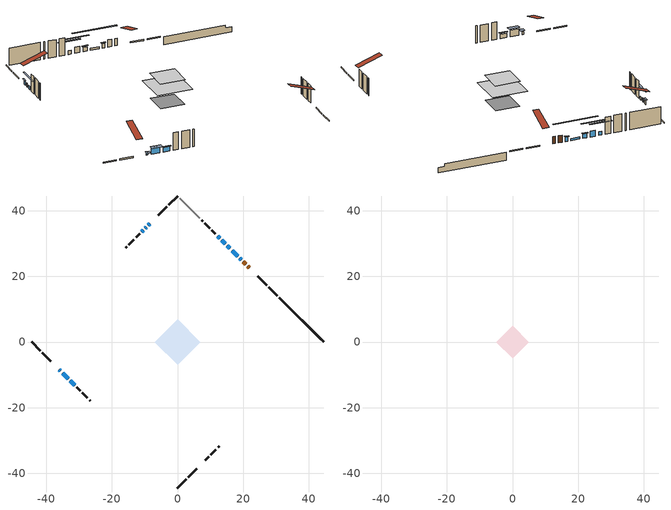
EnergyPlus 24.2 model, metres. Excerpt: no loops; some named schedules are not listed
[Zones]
conditioned space
 floor adiabatic (AdiabaticFloorConstruction): -6.9,0 0,6.9 6.9,0 0,-6.9 z3.05
 floor foundation (Slab1 construction): -4.74,0 0,4.74 4.74,0 0,-4.74 z-1.58
 wall outside (RimJoist1 construction): 0,-44.51 2.63,-41.88 / -44.51,0 -41.88,-2.63 / 0,44.51 -2.63,41.88 / 30.42,14.09 27.79,16.72 z0.61:0.91
 wall outside (RimJoist2 construction): 3.28,-41.23 5.91,-38.6 / -41.23,-3.28 -38.6,-5.91 / -3.28,41.23 -5.91,38.6 / 27.14,17.37 24.51,20 z0.61:0.91
 wall outside (AdiabaticWallConstruction 1): 21.94,22.57 21.45,23.06 / 20.79,23.72 20.07,24.44 z0.61:2.64
 wall outside (AdiabaticWallConstruction): 19.42,25.09 18.98,25.53 / 15.98,28.53 15.23,29.28 / -8.48,36.03 -8.91,35.6 / -32.67,-11.84 -31.38,-13.13 / -9.56,34.95 -9.84,34.67 z0.61:1.83; -36.04,-8.47 -35.67,-8.84 z0.61:1.32; -35.02,-9.49 -33.33,-11.18 z0.61:2.44; 18.33,26.18 16.64,27.87 z0.61:1.17; 14.57,29.94 13.53,30.98 z0.61:2.29; 12.87,31.64 12.22,32.29 z0.61:1.68; -10.5,34.01 -10.93,33.58 z0.61:1.58
 wall outside (Wall1 construction): 8.48,-36.03 9.54,-34.97 / -30.72,-13.79 -29.66,-14.85 / -11.58,32.93 -12.64,31.87 / 11.57,32.94 10.51,34 z0.61:5.49
 wall outside (Wall2 construction): 10.19,-34.32 11.73,-32.78 / -29.01,-15.5 -27.47,-17.04 / -13.3,31.21 -14.84,29.67 / 9.85,34.66 8.31,36.2 z0.61:5.49
 wall outside (Wall3 construction): 12.39,-32.12 12.65,-31.86 / -26.81,-17.7 -26.55,-17.96 / -15.5,29.01 -15.76,28.75 / 7.66,36.85 7.39,37.12 z0.61:5.49
 wall foundation (FoundationWall1 construction): 31.08,13.43,-1.58 31.08,13.43,0.61 43.17,1.34,0.61 43.17,1.34,-0.09 44.51,0,-0.09 44.51,0,-1.58
 wall adiabatic (Wall4 construction): 6.73,37.78 0.66,43.85 z0.61:5.49
 window (WindowConstruction): 19.42,25.09 18.98,25.53 z0.61:1.83
 window (WindowConstruction 9): -36.03,-8.48 -35.67,-8.84 z0.61:1.32
 window (WindowConstruction 7): -35.02,-9.49 -33.33,-11.18 z0.61:2.44
 window (WindowConstruction 10): 18.33,26.18 16.64,27.87 z0.61:1.17
 window (WindowConstruction 1): 15.98,28.53 15.23,29.28 z0.61:1.83
 window (WindowConstruction 2): -8.48,36.03 -8.91,35.6 z0.61:1.83
 window (WindowConstruction 3): -32.67,-11.84 -31.38,-13.13 z0.61:1.83
 window (WindowConstruction 8): -9.56,34.95 -9.84,34.67 z0.61:1.83
 window (WindowConstruction 4): 14.57,29.94 13.53,30.98 z0.61:2.29
 window (WindowConstruction 5): 12.87,31.64 12.23,32.28 z0.61:1.68
 window (WindowConstruction 6): -10.5,34.01 -10.93,33.58 z0.61:1.58
 door (Door): 21.94,22.57 21.45,23.06 z0.61:2.64
 door (Door 1): 20.79,23.72 20.07,24.44 z0.61:2.64
 ceiling adiabatic (AdiabaticFloorConstruction): 0,-6.9 6.9,0 0,6.9 -6.9,0 z3.05
attic - vented
 floor to conditioned space (Floor1 construction Reversed): -4.88,0 0,4.88 4.88,0 0,-4.88 z5.49
 roof outside (Roof1 construction): 7.82,-36.69,5.49 3.06,-31.94,7.73 1.81,-33.19,7.73 6.57,-37.94,5.49; -36.69,-7.82,5.49 -31.94,-3.06,7.73 -33.19,-1.81,7.73 -37.94,-6.57,5.49; -7.82,36.69,5.49 -3.06,31.94,7.73 -1.81,33.19,7.73 -6.57,37.94,5.49; 22.6,21.91,5.49 17.85,17.16,7.73 19.1,15.9,7.73 23.85,20.66,5.49
shading: 18.77,25.74 19.63,24.88 19.84,25.09 18.98,25.95 z2.13; -35.46,-9.05 -36.24,-8.26 -37.11,-9.13 -36.32,-9.91 z1.62; -33.12,-11.39 -35.23,-9.28 -36.09,-10.14 -33.98,-12.25 z2.74; 13.05,31.46 21.92,22.59 22.21,22.88 13.34,31.76 z6.25; 15.02,29.49 16.19,28.32 16.4,28.53 15.23,29.71 z2.13; -9.12,35.39 -8.26,36.24 -8.48,36.46 -9.33,35.6 z2.13; -31.17,-13.34 -32.88,-11.63 -33.09,-11.84 -31.38,-13.55 z2.13; 11.66,32.85 16.44,28.07 16.73,28.36 11.95,33.14 z4.93; 10.36,34.15 14.74,29.77 15.03,30.06 10.65,34.44 z4.32; -12.79,31.72 -8.63,35.88 -8.92,36.17 -13.08,32.01 z4.22
[Building]
Building 1: Terrain=Suburbs
[Site:Location]
Quebec Intl AP_QC: Latitude {deg}=46.8; Longitude {deg}=-71.38; Time Zone {hr}=-5; Elevation {m}=74; Keep Site Location Information=Yes
[Site:GroundTemperature:Shallow]
0.0108218, -2.24938, -2.43038, -1.3578, 2.94801, 7.23376, 10.9493, 13.303, 13.5029, 11.5886, 7.96783, 3.81355
[Site:WaterMainsTemperature]
Calculation Method=Schedule; Temperature Schedule=mains temperature schedule
[Material] Roughness=Rough; Thermal Absorptance=0.9
Name | Thickness {m} | Conductivity {W/m-K} | Density {kg/m3} | Specific Heat {J/kg-K} | Solar Absorptance | Visible Absorptance
asphalt or fiberglass shingles | 0.00635 | 0.162714 | 1121.4 | 1465.45 | 0.4 | 0.4
ceiling loosefill ins | 0.0846667 | 0.0480833 | 16.02 | 1046.75 | 0.7 | 0.7
ceiling stud and cavity | 0.1397 | 0.096283 | 65.682 | 1177.47 | 0.7 | 0.7
concrete 4.0 in. | 0.1016 | 1.803125 | 2242.8 | 837.4 | 0.7 | 0.7
concrete 8.0 in. | 0.2032 | 1.803125 | 2242.8 | 837.4 | 0.7 | 0.7
door material | 0.04445 | 0.053851 | 512.64 | 1214.23 | 0.7 | 0.7
door material 1 | 0.04445 | 0.188738 | 512.64 | 1214.23 | 0.7 | 0.7
exterior vertical ins | 0.0204263 | 0.029427 | 32.04 | 1214.23 | 0.7 | 0.7
floor covering | 0.0127 | 0.0433444 | 54.468 | 1339.84 | 0.6 | 0.6
floor rigid ins; wall rigid ins | 0.512978 | 0.029427 | 32.04 | 1214.23 | 0.7 | 0.7
floor stud and cavity | 0.1397 | 1.75129 | 37.0049 | 1207.88 | 0.7 | 0.7
furniture material conditioned space 1 | 0.1524 | 0.115458 | 640.8 | 1214.23 | 0.6 | 0.6
gypsum board | 0.0127 | 0.160291 | 801 | 837.4 | 0.6 | 0.6
gypsum board 1 | 0.0127 | 0.160291 | 801 | 837.4 | 0.7 | 0.7
osb sheathing 0.5 in. | 0.0127 | 0.115458 | 512.64 | 1214.23 | 0.7 | 0.7
osb sheathing 0.5 in. 1 | 0.0127 | 0.115458 | 512.64 | 1214.23 | 0.4 | 0.4
osb sheathing 0.75 in. | 0.01905 | 0.115458 | 512.64 | 1214.23 | 0.7 | 0.7
osb sheathing 2.0 in. | 0.0508 | 0.115458 | 512.64 | 1214.23 | 0.7 | 0.7
rim joist rigid ins | 0.051816 | 0.029427 | 32.04 | 1214.23 | 0.7 | 0.7
rim joist stud and cavity | 0.0508 | 0.176366 | 125.044 | 1163.47 | 0.6 | 0.6
rim joist stud and cavity 1 | 0.0508 | 0.386834 | 125.044 | 1163.47 | 0.6 | 0.6
wall stud and cavity | 0.1397 | 0.0824723 | 139.0536 | 1170.24 | 0.7 | 0.7
wall stud and cavity 1 | 0.1397 | 0.0814562 | 139.0536 | 1170.24 | 0.7 | 0.7
wall stud and cavity 2 | 0.1397 | 0.0773278 | 139.0536 | 1170.24 | 0.7 | 0.7
wall stud and cavity 3 | 0.1397 | 0.0743881 | 139.0536 | 1170.24 | 0.7 | 0.7
wall stud and cavity 4 | 0.0889 | 0.380278 | 52.3479 | 1209.89 | 0.7 | 0.7
wall stud and cavity 5 | 0.0889 | 0.391764 | 83.0341 | 1211.67 | 0.7 | 0.7
wood siding | 0.0254 | 0.102417 | 544.68 | 1172.36 | 0.4 | 0.4
wood siding 1; wood siding 2; wood siding 3 | 0.0254 | 0.102417 | 544.68 | 1172.36 | 0.7 | 0.7
[WindowMaterial:SimpleGlazingSystem]
Name | U-Factor {W/m2-K} | Solar Heat Gain Coefficient
WindowMaterial | 2.77314 | 0.53
WindowMaterial 1 | 2.78392 | 0.59
WindowMaterial 10 | 2.76632 | 0.48
WindowMaterial 2 | 2.986628 | 0.53
WindowMaterial 3 | 2.78165 | 0.58
WindowMaterial 4 | 2.7913 | 0.63
WindowMaterial 5 | 2.77995 | 0.57
WindowMaterial 6 | 2.99401 | 0.51
WindowMaterial 7 | 2.796415 | 0.66
WindowMaterial 8 | 3.04568 | 0.44
WindowMaterial 9 | 5.17039 | 0.65
[Construction]
AdiabaticFloorConstruction: floor stud and cavity, floor rigid ins, osb sheathing 0.75 in., floor covering
AdiabaticWallConstruction: wood siding 2, wall rigid ins, wall stud and cavity 4, gypsum board
AdiabaticWallConstruction 1: wood siding 3, wall rigid ins, wall stud and cavity 4, gypsum board
Door: door material
Door 1: door material 1
Floor1 construction Reversed: gypsum board, ceiling stud and cavity, ceiling loosefill ins
FoundationWall1 construction: concrete 8.0 in., gypsum board 1
furniture construction conditioned space 1: furniture material conditioned space 1
PartitionWallConstruction: gypsum board, wall stud and cavity 5, gypsum board
RimJoist1 construction: wood siding 1, rim joist rigid ins, osb sheathing 2.0 in., rim joist stud and cavity
RimJoist2 construction: wood siding 1, rim joist rigid ins, osb sheathing 2.0 in., rim joist stud and cavity 1
Roof1 construction: asphalt or fiberglass shingles
Slab1 construction: concrete 4.0 in.
Wall1 construction: wood siding, osb sheathing 0.5 in., wall stud and cavity, gypsum board
Wall2 construction: wood siding, osb sheathing 0.5 in., wall stud and cavity 1, gypsum board
Wall3 construction: wood siding, osb sheathing 0.5 in., wall stud and cavity 2, gypsum board
Wall4 construction: osb sheathing 0.5 in. 1, wall stud and cavity 3, gypsum board
WindowConstruction: WindowMaterial
WindowConstruction 1: WindowMaterial 1
WindowConstruction 10: WindowMaterial 10
WindowConstruction 2: WindowMaterial 2
WindowConstruction 3: WindowMaterial 3
WindowConstruction 4: WindowMaterial 4
WindowConstruction 5: WindowMaterial 5
WindowConstruction 6: WindowMaterial 6
WindowConstruction 7: WindowMaterial 7
WindowConstruction 8: WindowMaterial 8
WindowConstruction 9: WindowMaterial 9
[Zone] Multiplier=1; Part of Total Floor Area=Yes
Name | Volume {m3}
attic - vented | 17.3412
conditioned space | 404.9
[Space]
Name | Zone | Volume {m3}
attic - vented 1 | attic - vented | 17.3412
conditioned space 1 | conditioned space | 404.9
[ZoneInfiltration:EffectiveLeakageArea]
infil attic - vented 1: Zone or Space=attic - vented 1; Schedule=Always On Discrete; Effective Air Leakage Area {cm2}=1759.75; Stack Coefficient=0.000155862; Wind Coefficient=8.43509e-06
[ZoneMixing]
whole house fan mix: Zone or Space=attic - vented; Schedule=Always On Continuous; Design Flow Rate Calculation Method=Flow/Zone; Design Flow Rate {m3/s}=0; Source Zone or Space=conditioned space
[SurfaceProperty:ExposedFoundationPerimeter]
Slab1: Exposed Perimeter Calculation Method=TotalExposedPerimeter; Total Exposed Perimeter {m}=18.998
[InternalMass] Zone or ZoneList=conditioned space; Space or SpaceList=conditioned space 1
Name | Construction | Surface Area {m2}
furniture mass conditioned space 1 | furniture construction conditioned space 1 | 56.06
partition wall mass | PartitionWallConstruction | 140.15
[Lights]
interior lighting: Zone or ZoneList or Space or SpaceList=conditioned space 1; Schedule=interior lighting schedule; Design Level Calculation Method=LightingLevel; Lighting Level {W}=343.2; Return Air Fraction=0; Fraction Radiant=0.6; Fraction Visible=0.2; Fraction Replaceable=1
[People]
occupants: Zone or ZoneList or Space or SpaceList=conditioned space 1; Number of People Schedule=occupants schedule; Number of People Calculation Method=People; Number of People=3; Fraction Radiant=0.314171; Sensible Heat Fraction=0.56303; Activity Level Schedule=occupants activity schedule; Carbon Dioxide Generation Rate {m3/s-W}=0; Enable ASHRAE 55 Comfort Warnings=No; Mean Radiant Temperature Calculation Type=EnclosureAveraged
[ElectricEquipment] Zone or ZoneList or Space or SpaceList=conditioned space 1; Design Level Calculation Method=EquipmentLevel
Name | Schedule | Design Level {W} | Fraction Latent | Fraction Radiant | Fraction Lost
clothes dryer | clothes dryer schedule | 140.772 | 0.015 | 0.081 | 0.85
clothes washer | clothes washer schedule | 32.1985 | 0.03 | 0.162 | 0.7
cooking range | cooking range schedule | 208.969 | 0.08 | 0.432 | 0.2
dishwasher | dishwasher schedule | 66.8632 | 0.3 | 0.18 | 0.4
fridge | fridge schedule | 72.9452 | 0 | 0.6 | 0
mech vent house fan | mech vent house fan schedule | 0 | 0 | 0 | 1
mech vent house fan cfis | mech vent house fan cfis schedule | 0 | 0 | 0 | 0
mech vent range fan 0 | mech vent range fan 0 schedule | 57 | 0 | 0 | 1
misc plug loads | misc plug loads schedule | 494.7 | 0.045 | 0.513 | 0.1
whole house fan | Always On Discrete | 0 | 0 | 0 | 1
[OtherEquipment] Zone or ZoneList or Space or SpaceList=conditioned space 1; Design Level Calculation Method=EquipmentLevel
Name | Fuel Type | Schedule | Design Level {W} | Fraction Latent | Fraction Radiant | Fraction Lost
clothes dryer 1 | Electricity | clothes dryer schedule | 0 | 0.015 | 0.081 | 0.85
cooking range 1 | Electricity | cooking range schedule | 0 | 0.08 | 0.432 | 0.2
general water use latent | None | general water use schedule | 59.3978 | 1 | 0 | 0
general water use sensible | None | general water use schedule | -58.539 | 0 | 0.6 | 0
mech vent house fan latent load | None | Always On Discrete | 0 | 1 | 0 | 0
mech vent house fan sensible load | None | Always On Discrete | 0 | 0 | 0 | 0
water heater energy adjustment1 | Electricity | Always On Discrete | 0.01 | 0 | 0 | 1
[ZoneInfiltration:DesignFlowRate] Zone or ZoneList or Space or SpaceList=conditioned space 1; Schedule=Always On Discrete; Design Flow Rate Calculation Method=Flow/Zone; Design Flow Rate {m3/s}=0
infil flow; natural vent flow; whole house fan flow
[Foundation:Kiva]
Foundation Kiva 1: Initial Indoor Air Temperature {C}=18; Wall Height Above Grade {m}=0.609996; Wall Depth Below Slab {m}=0.2032; Custom Block Material Name 1=exterior vertical ins; Custom Block Depth 1 {m}=2.189988; Custom Block X Position 1 {m}=0.2159; Custom Block Z Position 1 {m}=0
[Foundation:Kiva:Settings]
Soil Conductivity {W/m-K}=0.849921; Soil Density {kg/m3}=1842.3; Soil Specific Heat {J/kg-K}=418.7; Ground Solar Absorptivity=0.9; Ground Thermal Absorptivity=0.9; Ground Surface Roughness {m}=0.03; Far-Field Width {m}=40; Deep-Ground Boundary Condition=ZeroFlux; Deep-Ground Depth {m}=40; Minimum Cell Dimension {m}=0.2; Maximum Cell Growth Coefficient=3; Simulation Timestep=Timestep
[Exterior:Lights]
exterior lighting: Schedule=exterior lighting schedule; Design Level {W}=75.6
[Schedule:Constant]
Name | Hourly Value
Always On Continuous; mech vent house fan schedule; mech vent house fan cfis schedule; Always On Discrete | 1
occupants activity schedule | 117.228
fridge schedule | 0
[Schedule:Week:Daily]
interior lighting schedule Week Rule - Jan1-Jan27: interior lighting schedule day, interior lighting schedule day, interior lighting schedule day, interior lighting schedule day, interior lighting schedule day, interior lighting schedule day, interior lighting schedule day, interior lighting schedule default day, interior lighting schedule default day, interior lighting schedule default day, interior lighting schedule default day, interior lighting schedule default day
interior lighting schedule Week Rule - Jan28-Feb3: interior lighting schedule day, interior lighting schedule day, interior lighting schedule day, interior lighting schedule day, interior lighting schedule day 1, interior lighting schedule day 1, interior lighting schedule day 1, interior lighting schedule default day, interior lighting schedule default day, interior lighting schedule default day, interior lighting schedule default day, interior lighting schedule default day
interior lighting schedule Week Rule - Feb4-Feb24: interior lighting schedule day 1, interior lighting schedule day 1, interior lighting schedule day 1, interior lighting schedule day 1, interior lighting schedule day 1, interior lighting schedule day 1, interior lighting schedule day 1, interior lighting schedule default day, interior lighting schedule default day, interior lighting schedule default day, interior lighting schedule default day, interior lighting schedule default day
interior lighting schedule Week Rule - Feb25-Mar3: interior lighting schedule day 1, interior lighting schedule day 1, interior lighting schedule day 1, interior lighting schedule day 1, interior lighting schedule day 2, interior lighting schedule day 2, interior lighting schedule day 2, interior lighting schedule default day, interior lighting schedule default day, interior lighting schedule default day, interior lighting schedule default day, interior lighting schedule default day
interior lighting schedule Week Rule - Mar4-Mar31: interior lighting schedule day 2, interior lighting schedule day 2, interior lighting schedule day 2, interior lighting schedule day 2, interior lighting schedule day 2, interior lighting schedule day 2, interior lighting schedule day 2, interior lighting schedule default day, interior lighting schedule default day, interior lighting schedule default day, interior lighting schedule default day, interior lighting schedule default day
interior lighting schedule Week Rule - Apr1-Apr28: interior lighting schedule day 3, interior lighting schedule day 3, interior lighting schedule day 3, interior lighting schedule day 3, interior lighting schedule day 3, interior lighting schedule day 3, interior lighting schedule day 3, interior lighting schedule default day, interior lighting schedule default day, interior lighting schedule default day, interior lighting schedule default day, interior lighting schedule default day
interior lighting schedule Week Rule - Apr29-May5: interior lighting schedule day 3, interior lighting schedule day 3, interior lighting schedule day 4, interior lighting schedule day 4, interior lighting schedule day 4, interior lighting schedule day 4, interior lighting schedule day 4, interior lighting schedule default day, interior lighting schedule default day, interior lighting schedule default day, interior lighting schedule default day, interior lighting schedule default day
interior lighting schedule Week Rule - May6-May26: interior lighting schedule day 4, interior lighting schedule day 4, interior lighting schedule day 4, interior lighting schedule day 4, interior lighting schedule day 4, interior lighting schedule day 4, interior lighting schedule day 4, interior lighting schedule default day, interior lighting schedule default day, interior lighting schedule default day, interior lighting schedule default day, interior lighting schedule default day
interior lighting schedule Week Rule - May27-Jun2: interior lighting schedule day 4, interior lighting schedule day 4, interior lighting schedule day 4, interior lighting schedule day 4, interior lighting schedule day 4, interior lighting schedule day 5, interior lighting schedule day 5, interior lighting schedule default day, interior lighting schedule default day, interior lighting schedule default day, interior lighting schedule default day, interior lighting schedule default day
interior lighting schedule Week Rule - Jun3-Jun30: interior lighting schedule day 5, interior lighting schedule day 5, interior lighting schedule day 5, interior lighting schedule day 5, interior lighting schedule day 5, interior lighting schedule day 5, interior lighting schedule day 5, interior lighting schedule default day, interior lighting schedule default day, interior lighting schedule default day, interior lighting schedule default day, interior lighting schedule default day
interior lighting schedule Week Rule - Jul1-Jul28: interior lighting schedule day 6, interior lighting schedule day 6, interior lighting schedule day 6, interior lighting schedule day 6, interior lighting schedule day 6, interior lighting schedule day 6, interior lighting schedule day 6, interior lighting schedule default day, interior lighting schedule default day, interior lighting schedule default day, interior lighting schedule default day, interior lighting schedule default day
interior lighting schedule Week Rule - Jul29-Aug4: interior lighting schedule day 6, interior lighting schedule day 6, interior lighting schedule day 6, interior lighting schedule day 7, interior lighting schedule day 7, interior lighting schedule day 7, interior lighting schedule day 7, interior lighting schedule default day, interior lighting schedule default day, interior lighting schedule default day, interior lighting schedule default day, interior lighting schedule default day
interior lighting schedule Week Rule - Aug5-Aug25: interior lighting schedule day 7, interior lighting schedule day 7, interior lighting schedule day 7, interior lighting schedule day 7, interior lighting schedule day 7, interior lighting schedule day 7, interior lighting schedule day 7, interior lighting schedule default day, interior lighting schedule default day, interior lighting schedule default day, interior lighting schedule default day, interior lighting schedule default day
interior lighting schedule Week Rule - Aug26-Sep1: interior lighting schedule day 7, interior lighting schedule day 7, interior lighting schedule day 7, interior lighting schedule day 7, interior lighting schedule day 7, interior lighting schedule day 7, interior lighting schedule day 8, interior lighting schedule default day, interior lighting schedule default day, interior lighting schedule default day, interior lighting schedule default day, interior lighting schedule default day
interior lighting schedule Week Rule - Sep2-Sep29: interior lighting schedule day 8, interior lighting schedule day 8, interior lighting schedule day 8, interior lighting schedule day 8, interior lighting schedule day 8, interior lighting schedule day 8, interior lighting schedule day 8, interior lighting schedule default day, interior lighting schedule default day, interior lighting schedule default day, interior lighting schedule default day, interior lighting schedule default day
interior lighting schedule Week Rule - Sep30-Oct6: interior lighting schedule day 8, interior lighting schedule day 9, interior lighting schedule day 9, interior lighting schedule day 9, interior lighting schedule day 9, interior lighting schedule day 9, interior lighting schedule day 9, interior lighting schedule default day, interior lighting schedule default day, interior lighting schedule default day, interior lighting schedule default day, interior lighting schedule default day
interior lighting schedule Week Rule - Oct7-Oct27: interior lighting schedule day 9, interior lighting schedule day 9, interior lighting schedule day 9, interior lighting schedule day 9, interior lighting schedule day 9, interior lighting schedule day 9, interior lighting schedule day 9, interior lighting schedule default day, interior lighting schedule default day, interior lighting schedule default day, interior lighting schedule default day, interior lighting schedule default day
interior lighting schedule Week Rule - Oct28-Nov3: interior lighting schedule day 9, interior lighting schedule day 9, interior lighting schedule day 9, interior lighting schedule day 9, interior lighting schedule day 10, interior lighting schedule day 10, interior lighting schedule day 10, interior lighting schedule default day, interior lighting schedule default day, interior lighting schedule default day, interior lighting schedule default day, interior lighting schedule default day
interior lighting schedule Week Rule - Nov4-Nov24: interior lighting schedule day 10, interior lighting schedule day 10, interior lighting schedule day 10, interior lighting schedule day 10, interior lighting schedule day 10, interior lighting schedule day 10, interior lighting schedule day 10, interior lighting schedule default day, interior lighting schedule default day, interior lighting schedule default day, interior lighting schedule default day, interior lighting schedule default day
interior lighting schedule Week Rule - Nov25-Dec1: interior lighting schedule day 10, interior lighting schedule day 10, interior lighting schedule day 10, interior lighting schedule day 10, interior lighting schedule day 10, interior lighting schedule day 10, interior lighting schedule day 11, interior lighting schedule default day, interior lighting schedule default day, interior lighting schedule default day, interior lighting schedule default day, interior lighting schedule default day
interior lighting schedule Week Rule - Dec2-Dec31: interior lighting schedule day 11, interior lighting schedule day 11, interior lighting schedule day 11, interior lighting schedule day 11, interior lighting schedule day 11, interior lighting schedule day 11, interior lighting schedule day 11, interior lighting schedule default day, interior lighting schedule default day, interior lighting schedule default day, interior lighting schedule default day, interior lighting schedule default day
occupants schedule Week Rule - Jan1-Dec31: occupants schedule day, occupants schedule day, occupants schedule day, occupants schedule day, occupants schedule day, occupants schedule day, occupants schedule day, occupants schedule default day, occupants schedule default day, occupants schedule default day, occupants schedule default day, occupants schedule default day
clothes dryer schedule Week Rule - Jan1-Dec31: clothes dryer schedule day, clothes dryer schedule day, clothes dryer schedule day, clothes dryer schedule day, clothes dryer schedule day, clothes dryer schedule day, clothes dryer schedule day, clothes dryer schedule default day, clothes dryer schedule default day, clothes dryer schedule default day, clothes dryer schedule default day, clothes dryer schedule default day
clothes washer schedule Week Rule - Jan1-Dec31: clothes washer schedule day, clothes washer schedule day, clothes washer schedule day, clothes washer schedule day, clothes washer schedule day, clothes washer schedule day, clothes washer schedule day, clothes washer schedule default day, clothes washer schedule default day, clothes washer schedule default day, clothes washer schedule default day, clothes washer schedule default day
cooking range schedule Week Rule - Jan1-Dec31: cooking range schedule day, cooking range schedule day, cooking range schedule day, cooking range schedule day, cooking range schedule day, cooking range schedule day, cooking range schedule day, cooking range schedule default day, cooking range schedule default day, cooking range schedule default day, cooking range schedule default day, cooking range schedule default day
dishwasher schedule Week Rule - Jan1-Dec31: dishwasher schedule day, dishwasher schedule day, dishwasher schedule day, dishwasher schedule day, dishwasher schedule day, dishwasher schedule day, dishwasher schedule day, dishwasher schedule default day, dishwasher schedule default day, dishwasher schedule default day, dishwasher schedule default day, dishwasher schedule default day
mech vent range fan 0 schedule Week Rule - Jan1-Dec31: mech vent range fan 0 schedule day, mech vent range fan 0 schedule day, mech vent range fan 0 schedule day, mech vent range fan 0 schedule day, mech vent range fan 0 schedule day, mech vent range fan 0 schedule day, mech vent range fan 0 schedule day, mech vent range fan 0 schedule default day, mech vent range fan 0 schedule default day, mech vent range fan 0 schedule default day, mech vent range fan 0 schedule default day, mech vent range fan 0 schedule default day
misc plug loads schedule Week Rule - Jan1-Dec31: misc plug loads schedule day, misc plug loads schedule day, misc plug loads schedule day, misc plug loads schedule day, misc plug loads schedule day, misc plug loads schedule day, misc plug loads schedule day, misc plug loads schedule default day, misc plug loads schedule default day, misc plug loads schedule default day, misc plug loads schedule default day, misc plug loads schedule default day
general water use schedule Week Rule - Jan1-Dec31: general water use schedule day, general water use schedule day, general water use schedule day, general water use schedule day, general water use schedule day, general water use schedule day, general water use schedule day, general water use schedule default day, general water use schedule default day, general water use schedule default day, general water use schedule default day, general water use schedule default day
exterior lighting schedule Week Rule - Jan1-Jan27: exterior lighting schedule day, exterior lighting schedule day, exterior lighting schedule day, exterior lighting schedule day, exterior lighting schedule day, exterior lighting schedule day, exterior lighting schedule day, exterior lighting schedule default day, exterior lighting schedule default day, exterior lighting schedule default day, exterior lighting schedule default day, exterior lighting schedule default day
exterior lighting schedule Week Rule - Jan28-Feb3: exterior lighting schedule day, exterior lighting schedule day, exterior lighting schedule day, exterior lighting schedule day, exterior lighting schedule day 1, exterior lighting schedule day 1, exterior lighting schedule day 1, exterior lighting schedule default day, exterior lighting schedule default day, exterior lighting schedule default day, exterior lighting schedule default day, exterior lighting schedule default day
exterior lighting schedule Week Rule - Feb4-Feb24: exterior lighting schedule day 1, exterior lighting schedule day 1, exterior lighting schedule day 1, exterior lighting schedule day 1, exterior lighting schedule day 1, exterior lighting schedule day 1, exterior lighting schedule day 1, exterior lighting schedule default day, exterior lighting schedule default day, exterior lighting schedule default day, exterior lighting schedule default day, exterior lighting schedule default day
exterior lighting schedule Week Rule - Feb25-Mar3: exterior lighting schedule day 1, exterior lighting schedule day 1, exterior lighting schedule day 1, exterior lighting schedule day 1, exterior lighting schedule day 2, exterior lighting schedule day 2, exterior lighting schedule day 2, exterior lighting schedule default day, exterior lighting schedule default day, exterior lighting schedule default day, exterior lighting schedule default day, exterior lighting schedule default day
exterior lighting schedule Week Rule - Mar4-Mar31: exterior lighting schedule day 2, exterior lighting schedule day 2, exterior lighting schedule day 2, exterior lighting schedule day 2, exterior lighting schedule day 2, exterior lighting schedule day 2, exterior lighting schedule day 2, exterior lighting schedule default day, exterior lighting schedule default day, exterior lighting schedule default day, exterior lighting schedule default day, exterior lighting schedule default day
exterior lighting schedule Week Rule - Apr1-Apr28: exterior lighting schedule day 3, exterior lighting schedule day 3, exterior lighting schedule day 3, exterior lighting schedule day 3, exterior lighting schedule day 3, exterior lighting schedule day 3, exterior lighting schedule day 3, exterior lighting schedule default day, exterior lighting schedule default day, exterior lighting schedule default day, exterior lighting schedule default day, exterior lighting schedule default day
exterior lighting schedule Week Rule - Apr29-May5: exterior lighting schedule day 3, exterior lighting schedule day 3, exterior lighting schedule day 4, exterior lighting schedule day 4, exterior lighting schedule day 4, exterior lighting schedule day 4, exterior lighting schedule day 4, exterior lighting schedule default day, exterior lighting schedule default day, exterior lighting schedule default day, exterior lighting schedule default day, exterior lighting schedule default day
exterior lighting schedule Week Rule - May6-May26: exterior lighting schedule day 4, exterior lighting schedule day 4, exterior lighting schedule day 4, exterior lighting schedule day 4, exterior lighting schedule day 4, exterior lighting schedule day 4, exterior lighting schedule day 4, exterior lighting schedule default day, exterior lighting schedule default day, exterior lighting schedule default day, exterior lighting schedule default day, exterior lighting schedule default day
exterior lighting schedule Week Rule - May27-Jun2: exterior lighting schedule day 4, exterior lighting schedule day 4, exterior lighting schedule day 4, exterior lighting schedule day 4, exterior lighting schedule day 4, exterior lighting schedule day 5, exterior lighting schedule day 5, exterior lighting schedule default day, exterior lighting schedule default day, exterior lighting schedule default day, exterior lighting schedule default day, exterior lighting schedule default day
exterior lighting schedule Week Rule - Jun3-Jun30: exterior lighting schedule day 5, exterior lighting schedule day 5, exterior lighting schedule day 5, exterior lighting schedule day 5, exterior lighting schedule day 5, exterior lighting schedule day 5, exterior lighting schedule day 5, exterior lighting schedule default day, exterior lighting schedule default day, exterior lighting schedule default day, exterior lighting schedule default day, exterior lighting schedule default day
exterior lighting schedule Week Rule - Jul1-Jul28: exterior lighting schedule day 6, exterior lighting schedule day 6, exterior lighting schedule day 6, exterior lighting schedule day 6, exterior lighting schedule day 6, exterior lighting schedule day 6, exterior lighting schedule day 6, exterior lighting schedule default day, exterior lighting schedule default day, exterior lighting schedule default day, exterior lighting schedule default day, exterior lighting schedule default day
exterior lighting schedule Week Rule - Jul29-Aug4: exterior lighting schedule day 6, exterior lighting schedule day 6, exterior lighting schedule day 6, exterior lighting schedule day 7, exterior lighting schedule day 7, exterior lighting schedule day 7, exterior lighting schedule day 7, exterior lighting schedule default day, exterior lighting schedule default day, exterior lighting schedule default day, exterior lighting schedule default day, exterior lighting schedule default day
exterior lighting schedule Week Rule - Aug5-Aug25: exterior lighting schedule day 7, exterior lighting schedule day 7, exterior lighting schedule day 7, exterior lighting schedule day 7, exterior lighting schedule day 7, exterior lighting schedule day 7, exterior lighting schedule day 7, exterior lighting schedule default day, exterior lighting schedule default day, exterior lighting schedule default day, exterior lighting schedule default day, exterior lighting schedule default day
exterior lighting schedule Week Rule - Aug26-Sep1: exterior lighting schedule day 7, exterior lighting schedule day 7, exterior lighting schedule day 7, exterior lighting schedule day 7, exterior lighting schedule day 7, exterior lighting schedule day 7, exterior lighting schedule day 8, exterior lighting schedule default day, exterior lighting schedule default day, exterior lighting schedule default day, exterior lighting schedule default day, exterior lighting schedule default day
exterior lighting schedule Week Rule - Sep2-Sep29: exterior lighting schedule day 8, exterior lighting schedule day 8, exterior lighting schedule day 8, exterior lighting schedule day 8, exterior lighting schedule day 8, exterior lighting schedule day 8, exterior lighting schedule day 8, exterior lighting schedule default day, exterior lighting schedule default day, exterior lighting schedule default day, exterior lighting schedule default day, exterior lighting schedule default day
exterior lighting schedule Week Rule - Sep30-Oct6: exterior lighting schedule day 8, exterior lighting schedule day 9, exterior lighting schedule day 9, exterior lighting schedule day 9, exterior lighting schedule day 9, exterior lighting schedule day 9, exterior lighting schedule day 9, exterior lighting schedule default day, exterior lighting schedule default day, exterior lighting schedule default day, exterior lighting schedule default day, exterior lighting schedule default day
exterior lighting schedule Week Rule - Oct7-Oct27: exterior lighting schedule day 9, exterior lighting schedule day 9, exterior lighting schedule day 9, exterior lighting schedule day 9, exterior lighting schedule day 9, exterior lighting schedule day 9, exterior lighting schedule day 9, exterior lighting schedule default day, exterior lighting schedule default day, exterior lighting schedule default day, exterior lighting schedule default day, exterior lighting schedule default day
exterior lighting schedule Week Rule - Oct28-Nov3: exterior lighting schedule day 9, exterior lighting schedule day 9, exterior lighting schedule day 9, exterior lighting schedule day 9, exterior lighting schedule day 10, exterior lighting schedule day 10, exterior lighting schedule day 10, exterior lighting schedule default day, exterior lighting schedule default day, exterior lighting schedule default day, exterior lighting schedule default day, exterior lighting schedule default day
exterior lighting schedule Week Rule - Nov4-Nov24: exterior lighting schedule day 10, exterior lighting schedule day 10, exterior lighting schedule day 10, exterior lighting schedule day 10, exterior lighting schedule day 10, exterior lighting schedule day 10, exterior lighting schedule day 10, exterior lighting schedule default day, exterior lighting schedule default day, exterior lighting schedule default day, exterior lighting schedule default day, exterior lighting schedule default day
[Schedule:Year]
interior lighting schedule: interior lighting schedule Week Rule - Jan1-Jan27, 1, 1, 1, 27, interior lighting schedule Week Rule - Jan28-Feb3, 1, 28, 2, 3, interior lighting schedule Week Rule - Feb4-Feb24, 2, 4, 2, 24, interior lighting schedule Week Rule - Feb25-Mar3, 2, 25, 3, 3, interior lighting schedule Week Rule - Mar4-Mar31, 3, 4, 3, 31, interior lighting schedule Week Rule - Apr1-Apr28, 4, 1, 4, 28, interior lighting schedule Week Rule - Apr29-May5, 4, 29, 5, 5, interior lighting schedule Week Rule - May6-May26, 5, 6, 5, 26, interior lighting schedule Week Rule - May27-Jun2, 5, 27, 6, 2, interior lighting schedule Week Rule - Jun3-Jun30, 6, 3, 6, 30, interior lighting schedule Week Rule - Jul1-Jul28, 7, 1, 7, 28, interior lighting schedule Week Rule - Jul29-Aug4, 7, 29, 8, 4, interior lighting schedule Week Rule - Aug5-Aug25, 8, 5, 8, 25, interior lighting schedule Week Rule - Aug26-Sep1, 8, 26, 9, 1, interior lighting schedule Week Rule - Sep2-Sep29, 9, 2, 9, 29, interior lighting schedule Week Rule - Sep30-Oct6, 9, 30, 10, 6, interior lighting schedule Week Rule - Oct7-Oct27, 10, 7, 10, 27, interior lighting schedule Week Rule - Oct28-Nov3, 10, 28, 11, 3, interior lighting schedule Week Rule - Nov4-Nov24, 11, 4, 11, 24, interior lighting schedule Week Rule - Nov25-Dec1, 11, 25, 12, 1, interior lighting schedule Week Rule - Dec2-Dec31, 12, 2, 12, 31
occupants schedule: occupants schedule Week Rule - Jan1-Dec31, 1, 1, 12, 31
clothes dryer schedule: clothes dryer schedule Week Rule - Jan1-Dec31, 1, 1, 12, 31
clothes washer schedule: clothes washer schedule Week Rule - Jan1-Dec31, 1, 1, 12, 31
cooking range schedule: cooking range schedule Week Rule - Jan1-Dec31, 1, 1, 12, 31
dishwasher schedule: dishwasher schedule Week Rule - Jan1-Dec31, 1, 1, 12, 31
mech vent range fan 0 schedule: mech vent range fan 0 schedule Week Rule - Jan1-Dec31, 1, 1, 12, 31
misc plug loads schedule: misc plug loads schedule Week Rule - Jan1-Dec31, 1, 1, 12, 31
general water use schedule: general water use schedule Week Rule - Jan1-Dec31, 1, 1, 12, 31
exterior lighting schedule: exterior lighting schedule Week Rule - Jan1-Jan27, 1, 1, 1, 27, exterior lighting schedule Week Rule - Jan28-Feb3, 1, 28, 2, 3, exterior lighting schedule Week Rule - Feb4-Feb24, 2, 4, 2, 24, exterior lighting schedule Week Rule - Feb25-Mar3, 2, 25, 3, 3, exterior lighting schedule Week Rule - Mar4-Mar31, 3, 4, 3, 31, exterior lighting schedule Week Rule - Apr1-Apr28, 4, 1, 4, 28, exterior lighting schedule Week Rule - Apr29-May5, 4, 29, 5, 5, exterior lighting schedule Week Rule - May6-May26, 5, 6, 5, 26, exterior lighting schedule Week Rule - May27-Jun2, 5, 27, 6, 2, exterior lighting schedule Week Rule - Jun3-Jun30, 6, 3, 6, 30, exterior lighting schedule Week Rule - Jul1-Jul28, 7, 1, 7, 28, exterior lighting schedule Week Rule - Jul29-Aug4, 7, 29, 8, 4, exterior lighting schedule Week Rule - Aug5-Aug25, 8, 5, 8, 25, exterior lighting schedule Week Rule - Aug26-Sep1, 8, 26, 9, 1, exterior lighting schedule Week Rule - Sep2-Sep29, 9, 2, 9, 29, exterior lighting schedule Week Rule - Sep30-Oct6, 9, 30, 10, 6, exterior lighting schedule Week Rule - Oct7-Oct27, 10, 7, 10, 27, exterior lighting schedule Week Rule - Oct28-Nov3, 10, 28, 11, 3, exterior lighting schedule Week Rule - Nov4-Nov24, 11, 4, 11, 24, exterior lighting schedule Week Rule - Nov25-Dec1, 11, 25, 12, 1, exterior lighting schedule Week Rule - Dec2-Dec31, 12, 2, 12, 31
[Schedule:Compact]
mains temperature schedule: Through: 01/01, For: AllDays, Until: 24:00, 5.175, Through: 01/02, For: AllDays, Until: 24:00, 5.10167, Through: 01/03, For: AllDays, Until: 24:00, 5.02889, Through: 01/04, For: AllDays, Until: 24:00, 4.95778, Through: 01/05, For: AllDays, Until: 24:00, 4.88778, Through: 01/06, For: AllDays, Until: 24:00, 4.81833, Through: 01/07, For: AllDays, Until: 24:00, 4.75056, Through: 01/08, For: AllDays, Until: 24:00, 4.68389, Through: 01/09, For: AllDays, Until: 24:00, 4.61833, Through: 01/10, For: AllDays, Until: 24:00, 4.55389, Through: 01/11, For: AllDays, Until: 24:00, 4.49056, Through: 01/12, For: AllDays, Until: 24:00, 4.42889, Through: 01/13, For: AllDays, Until: 24:00, 4.36778, Through: 01/14, For: AllDays, Until: 24:00, 4.30889, Through: 01/15, For: AllDays, Until: 24:00, 4.25056, Through: 01/16, For: AllDays, Until: 24:00, 4.19389, Through: 01/17, For: AllDays, Until: 24:00, 4.13833, Through: 01/18, For: AllDays, Until: 24:00, 4.08444, Through: 01/19, For: AllDays, Until: 24:00, 4.03167, Through: 01/20, For: AllDays, Until: 24:00, 3.98056, Through: 01/21, For: AllDays, Until: 24:00, 3.93056, Through: 01/22, For: AllDays, Until: 24:00, 3.88222, Through: 01/23, For: AllDays, Until: 24:00, 3.835, Through: 01/24, For: AllDays, Until: 24:00, 3.78944, Through: 01/25, For: AllDays, Until: 24:00, 3.74556, Through: 01/26, For: AllDays, Until: 24:00, 3.70278, Through: 01/27, For: AllDays, Until: 24:00, 3.66167, Through: 01/28, For: AllDays, Until: 24:00, 3.62167, Through: 01/29, For: AllDays, Until: 24:00, 3.58389, Through: 01/30, For: AllDays, Until: 24:00, 3.54722, Through: 01/31, For: AllDays, Until: 24:00, 3.51167, Through: 02/01, For: AllDays, Until: 24:00, 3.47833, Through: 02/02, For: AllDays, Until: 24:00, 3.44611, Through: 02/03, For: AllDays, Until: 24:00, 3.41556, Through: 02/04, For: AllDays, Until: 24:00, 3.38667, Through: 02/05, For: AllDays, Until: 24:00, 3.35944, Through: 02/06, For: AllDays, Until: 24:00, 3.33389, Through: 02/07, For: AllDays, Until: 24:00, 3.30944, Through: 02/08, For: AllDays, Until: 24:00, 3.28667, Through: 02/09, For: AllDays, Until: 24:00, 3.26611, Through: 02/10, For: AllDays, Until: 24:00, 3.24667, Through: 02/11, For: AllDays, Until: 24:00, 3.22889, Through: 02/12, For: AllDays, Until: 24:00, 3.21278, Through: 02/13, For: AllDays, Until: 24:00, 3.19833, Through: 02/14, For: AllDays, Until: 24:00, 3.18556, Through: 02/15, For: AllDays, Until: 24:00, 3.17389, Through: 02/16, For: AllDays, Until: 24:00, 3.16444, Through: 02/17, For: AllDays, Until: 24:00, 3.15667, Through: 02/18, For: AllDays, Until: 24:00, 3.15056, Through: 02/19, For: AllDays, Until: 24:00, 3.14556, Through: 02/20, For: AllDays, Until: 24:00, 3.14278, Through: 02/21, For: AllDays, Until: 24:00, 3.14111, Through: 02/22, For: AllDays, Until: 24:00, 3.14167, Through: 02/23, For: AllDays, Until: 24:00, 3.14333, Through: 02/24, For: AllDays, Until: 24:00, 3.14722, Through: 02/25, For: AllDays, Until: 24:00, 3.15222, Through: 02/26, For: AllDays, Until: 24:00, 3.15944, Through: 02/27, For: AllDays, Until: 24:00, 3.16778, Through: 02/28, For: AllDays, Until: 24:00, 3.17778, Through: 03/01, For: AllDays, Until: 24:00, 3.18944, Through: 03/02, For: AllDays, Until: 24:00, 3.20333, Through: 03/03, For: AllDays, Until: 24:00, 3.21833, Through: 03/04, For: AllDays, Until: 24:00, 3.235, Through: 03/05, For: AllDays, Until: 24:00, 3.25333, Through: 03/06, For: AllDays, Until: 24:00, 3.27333, Through: 03/07, For: AllDays, Until: 24:00, 3.29444, Through: 03/08, For: AllDays, Until: 24:00, 3.31778, Through: 03/09, For: AllDays, Until: 24:00, 3.34222, Through: 03/10, For: AllDays, Until: 24:00, 3.36889, Through: 03/11, For: AllDays, Until: 24:00, 3.39667, Through: 03/12, For: AllDays, Until: 24:00, 3.42611, Through: 03/13, For: AllDays, Until: 24:00, 3.45722, Through: 03/14, For: AllDays, Until: 24:00, 3.49, Through: 03/15, For: AllDays, Until: 24:00, 3.52389, Through: 03/16, For: AllDays, Until: 24:00, 3.55944, Through: 03/17, For: AllDays, Until: 24:00, 3.59667, Through: 03/18, For: AllDays, Until: 24:00, 3.63556, Through: 03/19, For: AllDays, Until: 24:00, 3.67556, Through: 03/20, For: AllDays, Until: 24:00, 3.71722, Through: 03/21, For: AllDays, Until: 24:00, 3.76056, Through: 03/22, For: AllDays, Until: 24:00, 3.80556, Through: 03/23, For: AllDays, Until: 24:00, 3.85111, Through: 03/24, For: AllDays, Until: 24:00, 3.89889, Through: 03/25, For: AllDays, Until: 24:00, 3.94778, Through: 03/26, For: AllDays, Until: 24:00, 3.99833, Through: 03/27, For: AllDays, Until: 24:00, 4.05, Through: 03/28, For: AllDays, Until: 24:00, 4.10333, Through: 03/29, For: AllDays, Until: 24:00, 4.15778, Through: 03/30, For: AllDays, Until: 24:00, 4.21333, Through: 03/31, For: AllDays, Until: 24:00, 4.27056, Through: 04/01, For: AllDays, Until: 24:00, 4.32944, Through: 04/02, For: AllDays, Until: 24:00, 4.38889, Through: 04/03, For: AllDays, Until: 24:00, 4.45, Through: 04/04, For: AllDays, Until: 24:00, 4.51222, Through: 04/05, For: AllDays, Until: 24:00, 4.57611, Through: 04/06, For: AllDays, Until: 24:00, 4.64056, Through: 04/07, For: AllDays, Until: 24:00, 4.70667, Through: 04/08, For: AllDays, Until: 24:00, 4.77389, Through: 04/09, For: AllDays, Until: 24:00, 4.84222, Through: 04/10, For: AllDays, Until: 24:00, 4.91167, Through: 04/11, For: AllDays, Until: 24:00, 4.98278, Through: 04/12, For: AllDays, Until: 24:00, 5.05444, Through: 04/13, For: AllDays, Until: 24:00, 5.12722, Through: 04/14, For: AllDays, Until: 24:00, 5.20111, Through: 04/15, For: AllDays, Until: 24:00, 5.27611, Through: 04/16, For: AllDays, Until: 24:00, 5.35167, Through: 04/17, For: AllDays, Until: 24:00, 5.42889, Through: 04/18, For: AllDays, Until: 24:00, 5.50667, Through: 04/19, For: AllDays, Until: 24:00, 5.58556, Through: 04/20, For: AllDays, Until: 24:00, 5.665, Through: 04/21, For: AllDays, Until: 24:00, 5.74611, Through: 04/22, For: AllDays, Until: 24:00, 5.82722, Through: 04/23, For: AllDays, Until: 24:00, 5.91, Through: 04/24, For: AllDays, Until: 24:00, 5.99278, Through: 04/25, For: AllDays, Until: 24:00, 6.07722, Through: 04/26, For: AllDays, Until: 24:00, 6.16167, Through: 04/27, For: AllDays, Until: 24:00, 6.24722, Through: 04/28, For: AllDays, Until: 24:00, 6.33389, Through: 04/29, For: AllDays, Until: 24:00, 6.42056, Through: 04/30, For: AllDays, Until: 24:00, 6.50833, Through: 05/01, For: AllDays, Until: 24:00, 6.59667, Through: 05/02, For: AllDays, Until: 24:00, 6.68556, Through: 05/03, For: AllDays, Until: 24:00, 6.775, Through: 05/04, For: AllDays, Until: 24:00, 6.86556, Through: 05/05, For: AllDays, Until: 24:00, 6.95611, Through: 05/06, For: AllDays, Until: 24:00, 7.04722, Through: 05/07, For: AllDays, Until: 24:00, 7.13889, Through: 05/08, For: AllDays, Until: 24:00, 7.23111, Through: 05/09, For: AllDays, Until: 24:00, 7.32333, Through: 05/10, For: AllDays, Until: 24:00, 7.41667, Through: 05/11, For: AllDays, Until: 24:00, 7.51, Through: 05/12, For: AllDays, Until: 24:00, 7.60389, Through: 05/13, For: AllDays, Until: 24:00, 7.69778, Through: 05/14, For: AllDays, Until: 24:00, 7.79222, Through: 05/15, For: AllDays, Until: 24:00, 7.88667, Through: 05/16, For: AllDays, Until: 24:00, 7.98167, Through: 05/17, For: AllDays, Until: 24:00, 8.07667, Through: 05/18, For: AllDays, Until: 24:00, 8.17167, Through: 05/19, For: AllDays, Until: 24:00, 8.26722, Through: 05/20, For: AllDays, Until: 24:00, 8.36278, Through: 05/21, For: AllDays, Until: 24:00, 8.45833, Through: 05/22, For: AllDays, Until: 24:00, 8.55444, Through: 05/23, For: AllDays, Until: 24:00, 8.65, Through: 05/24, For: AllDays, Until: 24:00, 8.74611, Through: 05/25, For: AllDays, Until: 24:00, 8.84167, Through: 05/26, For: AllDays, Until: 24:00, 8.93722, Through: 05/27, For: AllDays, Until: 24:00, 9.03333, Through: 05/28, For: AllDays, Until: 24:00, 9.12889, Through: 05/29, For: AllDays, Until: 24:00, 9.22389, Through: 05/30, For: AllDays, Until: 24:00, 9.31944, Through: 05/31, For: AllDays, Until: 24:00, 9.41444, Through: 06/01, For: AllDays, Until: 24:00, 9.50944, Through: 06/02, For: AllDays, Until: 24:00, 9.60389, Through: 06/03, For: AllDays, Until: 24:00, 9.69833, Through: 06/04, For: AllDays, Until: 24:00, 9.79278, Through: 06/05, For: AllDays, Until: 24:00, 9.88667, Through: 06/06, For: AllDays, Until: 24:00, 9.98, Through: 06/07, For: AllDays, Until: 24:00, 10.0728, Through: 06/08, For: AllDays, Until: 24:00, 10.1656, Through: 06/09, For: AllDays, Until: 24:00, 10.2578, Through: 06/10, For: AllDays, Until: 24:00, 10.3494, Through: 06/11, For: AllDays, Until: 24:00, 10.4411, Through: 06/12, For: AllDays, Until: 24:00, 10.5317, Through: 06/13, For: AllDays, Until: 24:00, 10.6222, Through: 06/14, For: AllDays, Until: 24:00, 10.7117, Through: 06/15, For: AllDays, Until: 24:00, 10.8006, Through: 06/16, For: AllDays, Until: 24:00, 10.8889, Through: 06/17, For: AllDays, Until: 24:00, 10.9772, Through: 06/18, For: AllDays, Until: 24:00, 11.0639, Through: 06/19, For: AllDays, Until: 24:00, 11.1506, Through: 06/20, For: AllDays, Until: 24:00, 11.2361, Through: 06/21, For: AllDays, Until: 24:00, 11.3211, Through: 06/22, For: AllDays, Until: 24:00, 11.4056, Through: 06/23, For: AllDays, Until: 24:00, 11.4889, Through: 06/24, For: AllDays, Until: 24:00, 11.5711, Through: 06/25, For: AllDays, Until: 24:00, 11.6533, Through: 06/26, For: AllDays, Until: 24:00, 11.7339, Through: 06/27, For: AllDays, Until: 24:00, 11.8139, Through: 06/28, For: AllDays, Until: 24:00, 11.8928, Through: 06/29, For: AllDays, Until: 24:00, 11.9711, Through: 06/30, For: AllDays, Until: 24:00, 12.0483, Through: 07/01, For: AllDays, Until: 24:00, 12.1244, Through: 07/02, For: AllDays, Until: 24:00, 12.1994, Through: 07/03, For: AllDays, Until: 24:00, 12.2733, Through: 07/04, For: AllDays, Until: 24:00, 12.3467, Through: 07/05, For: AllDays, Until: 24:00, 12.4183, Through: 07/06, For: AllDays, Until: 24:00, 12.4894, Through: 07/07, For: AllDays, Until: 24:00, 12.5589, Through: 07/08, For: AllDays, Until: 24:00, 12.6278, Through: 07/09, For: AllDays, Until: 24:00, 12.695, Through: 07/10, For: AllDays, Until: 24:00, 12.7617, Through: 07/11, For: AllDays, Until: 24:00, 12.8267, Through: 07/12, For: AllDays, Until: 24:00, 12.8906, Through: 07/13, For: AllDays, Until: 24:00, 12.9528, Through: 07/14, For: AllDays, Until: 24:00, 13.0144, Through: 07/15, For: AllDays, Until: 24:00, 13.0744, Through: 07/16, For: AllDays, Until: 24:00, 13.1333, Through: 07/17, For: AllDays, Until: 24:00, 13.1906, Through: 07/18, For: AllDays, Until: 24:00, 13.2467, Through: 07/19, For: AllDays, Until: 24:00, 13.3017, Through: 07/20, For: AllDays, Until: 24:00, 13.355, Through: 07/21, For: AllDays, Until: 24:00, 13.4072, Through: 07/22, For: AllDays, Until: 24:00, 13.4578, Through: 07/23, For: AllDays, Until: 24:00, 13.5067, Through: 07/24, For: AllDays, Until: 24:00, 13.5544, Through: 07/25, For: AllDays, Until: 24:00, 13.6011, Through: 07/26, For: AllDays, Until: 24:00, 13.6461, Through: 07/27, For: AllDays, Until: 24:00, 13.6894, Through: 07/28, For: AllDays, Until: 24:00, 13.7317, Through: 07/29, For: AllDays, Until: 24:00, 13.7722, Through: 07/30, For: AllDays, Until: 24:00, 13.8111, Through: 07/31, For: AllDays, Until: 24:00, 13.8489, Through: 08/01, For: AllDays, Until: 24:00, 13.8844, Through: 08/02, For: AllDays, Until: 24:00, 13.9189, Through: 08/03, For: AllDays, Until: 24:00, 13.9522, Through: 08/04, For: AllDays, Until: 24:00, 13.9833, Through: 08/05, For: AllDays, Until: 24:00, 14.0133, Through: 08/06, For: AllDays, Until: 24:00, 14.0411, Through: 08/07, For: AllDays, Until: 24:00, 14.0678, Through: 08/08, For: AllDays, Until: 24:00, 14.0933, Through: 08/09, For: AllDays, Until: 24:00, 14.1167, Through: 08/10, For: AllDays, Until: 24:00, 14.1383, Through: 08/11, For: AllDays, Until: 24:00, 14.1589, Through: 08/12, For: AllDays, Until: 24:00, 14.1772, Through: 08/13, For: AllDays, Until: 24:00, 14.1944, Through: 08/14, For: AllDays, Until: 24:00, 14.21, Through: 08/15, For: AllDays, Until: 24:00, 14.2233, Through: 08/16, For: AllDays, Until: 24:00, 14.2356, Through: 08/17, For: AllDays, Until: 24:00, 14.2461, Through: 08/18, For: AllDays, Until: 24:00, 14.255, Through: 08/19, For: AllDays, Until: 24:00, 14.2622, Through: 08/20, For: AllDays, Until: 24:00, 14.2678, Through: 08/21, For: AllDays, Until: 24:00, 14.2717, Through: 08/22, For: AllDays, Until: 24:00, 14.2739, Through: 08/23, For: AllDays, Until: 24:00, 14.2744, Through: 08/24, For: AllDays, Until: 24:00, 14.2733, Through: 08/25, For: AllDays, Until: 24:00, 14.2711, Through: 08/26, For: AllDays, Until: 24:00, 14.2667, Through: 08/27, For: AllDays, Until: 24:00, 14.2606, Through: 08/28, For: AllDays, Until: 24:00, 14.2528, Through: 08/29, For: AllDays, Until: 24:00, 14.2439, Through: 08/30, For: AllDays, Until: 24:00, 14.2328, Through: 08/31, For: AllDays, Until: 24:00, 14.2206, Through: 09/01, For: AllDays, Until: 24:00, 14.2061, Through: 09/02, For: AllDays, Until: 24:00, 14.1906, Through: 09/03, For: AllDays, Until: 24:00, 14.1728, Through: 09/04, For: AllDays, Until: 24:00, 14.1539, Through: 09/05, For: AllDays, Until: 24:00, 14.1333, Through: 09/06, For: AllDays, Until: 24:00, 14.1111, Through: 09/07, For: AllDays, Until: 24:00, 14.0872, Through: 09/08, For: AllDays, Until: 24:00, 14.0617, Through: 09/09, For: AllDays, Until: 24:00, 14.035, Through: 09/10, For: AllDays, Until: 24:00, 14.0061, Through: 09/11, For: AllDays, Until: 24:00, 13.9761, Through: 09/12, For: AllDays, Until: 24:00, 13.9444, Through: 09/13, For: AllDays, Until: 24:00, 13.9111, Through: 09/14, For: AllDays, Until: 24:00, 13.8761, Through: 09/15, For: AllDays, Until: 24:00, 13.84, Through: 09/16, For: AllDays, Until: 24:00, 13.8022, Through: 09/17, For: AllDays, Until: 24:00, 13.7628, Through: 09/18, For: AllDays, Until: 24:00, 13.7217, Through: 09/19, For: AllDays, Until: 24:00, 13.6794, Through: 09/20, For: AllDays, Until: 24:00, 13.6356, Through: 09/21, For: AllDays, Until: 24:00, 13.59, Through: 09/22, For: AllDays, Until: 24:00, 13.5433, Through: 09/23, For: AllDays, Until: 24:00, 13.4956, Through: 09/24, For: AllDays, Until: 24:00, 13.4456, Through: 09/25, For: AllDays, Until: 24:00, 13.395, Through: 09/26, For: AllDays, Until: 24:00, 13.3422, Through: 09/27, For: AllDays, Until: 24:00, 13.2883, Through: 09/28, For: AllDays, Until: 24:00, 13.2333, Through: 09/29, For: AllDays, Until: 24:00, 13.1772, Through: 09/30, For: AllDays, Until: 24:00, 13.1194, Through: 10/01, For: AllDays, Until: 24:00, 13.06, Through: 10/02, For: AllDays, Until: 24:00, 13, Through: 10/03, For: AllDays, Until: 24:00, 12.9383, Through: 10/04, For: AllDays, Until: 24:00, 12.8756, Through: 10/05, For: AllDays, Until: 24:00, 12.8111, Through: 10/06, For: AllDays, Until: 24:00, 12.7456, Through: 10/07, For: AllDays, Until: 24:00, 12.6794, Through: 10/08, For: AllDays, Until: 24:00, 12.6117, Through: 10/09, For: AllDays, Until: 24:00, 12.5428, Through: 10/10, For: AllDays, Until: 24:00, 12.4728, Through: 10/11, For: AllDays, Until: 24:00, 12.4017, Through: 10/12, For: AllDays, Until: 24:00, 12.3294, Through: 10/13, For: AllDays, Until: 24:00, 12.2561, Through: 10/14, For: AllDays, Until: 24:00, 12.1817, Through: 10/15, For: AllDays, Until: 24:00, 12.1061, Through: 10/16, For: AllDays, Until: 24:00, 12.03, Through: 10/17, For: AllDays, Until: 24:00, 11.9528, Through: 10/18, For: AllDays, Until: 24:00, 11.8744, Through: 10/19, For: AllDays, Until: 24:00, 11.795, Through: 10/20, For: AllDays, Until: 24:00, 11.715, Through: 10/21, For: AllDays, Until: 24:00, 11.6339, Through: 10/22, For: AllDays, Until: 24:00, 11.5517, Through: 10/23, For: AllDays, Until: 24:00, 11.4689, Through: 10/24, For: AllDays, Until: 24:00, 11.3856, Through: 10/25, For: AllDays, Until: 24:00, 11.3011, Through: 10/26, For: AllDays, Until: 24:00, 11.2161, Through: 10/27, For: AllDays, Until: 24:00, 11.13, Through: 10/28, For: AllDays, Until: 24:00, 11.0433, Through: 10/29, For: AllDays, Until: 24:00, 10.9561, Through: 10/30, For: AllDays, Until: 24:00, 10.8683, Through: 10/31, For: AllDays, Until: 24:00, 10.7794, Through: 11/01, For: AllDays, Until: 24:00, 10.6906, Through: 11/02, For: AllDays, Until: 24:00, 10.6006, Through: 11/03, For: AllDays, Until: 24:00, 10.51, Through: 11/04, For: AllDays, Until: 24:00, 10.4194, Through: 11/05, For: AllDays, Until: 24:00, 10.3278, Through: 11/06, For: AllDays, Until: 24:00, 10.2361, Through: 11/07, For: AllDays, Until: 24:00, 10.1439, Through: 11/08, For: AllDays, Until: 24:00, 10.0511, Through: 11/09, For: AllDays, Until: 24:00, 9.95778, Through: 11/10, For: AllDays, Until: 24:00, 9.86444, Through: 11/11, For: AllDays, Until: 24:00, 9.77056, Through: 11/12, For: AllDays, Until: 24:00, 9.67611, Through: 11/13, For: AllDays, Until: 24:00, 9.58167, Through: 11/14, For: AllDays, Until: 24:00, 9.48722, Through: 11/15, For: AllDays, Until: 24:00, 9.39222, Through: 11/16, For: AllDays, Until: 24:00, 9.29667, Through: 11/17, For: AllDays, Until: 24:00, 9.20167, Through: 11/18, For: AllDays, Until: 24:00, 9.10611, Through: 11/19, For: AllDays, Until: 24:00, 9.01056, Through: 11/20, For: AllDays, Until: 24:00, 8.915, Through: 11/21, For: AllDays, Until: 24:00, 8.81889, Through: 11/22, For: AllDays, Until: 24:00, 8.72333, Through: 11/23, For: AllDays, Until: 24:00, 8.62722, Through: 11/24, For: AllDays, Until: 24:00, 8.53167, Through: 11/25, For: AllDays, Until: 24:00, 8.43611, Through: 11/26, For: AllDays, Until: 24:00, 8.34, Through: 11/27, For: AllDays, Until: 24:00, 8.245, Through: 11/28, For: AllDays, Until: 24:00, 8.14944, Through: 11/29, For: AllDays, Until: 24:00, 8.05389, Through: 11/30, For: AllDays, Until: 24:00, 7.95889, Through: 12/01, For: AllDays, Until: 24:00, 7.86444, Through: 12/02, For: AllDays, Until: 24:00, 7.76944, Through: 12/03, For: AllDays, Until: 24:00, 7.67556, Through: 12/04, For: AllDays, Until: 24:00, 7.58167, Through: 12/05, For: AllDays, Until: 24:00, 7.48778, Through: 12/06, For: AllDays, Until: 24:00, 7.39444, Through: 12/07, For: AllDays, Until: 24:00, 7.30167, Through: 12/08, For: AllDays, Until: 24:00, 7.20889, Through: 12/09, For: AllDays, Until: 24:00, 7.11722, Through: 12/10, For: AllDays, Until: 24:00, 7.02556, Through: 12/11, For: AllDays, Until: 24:00, 6.93444, Through: 12/12, For: AllDays, Until: 24:00, 6.84389, Through: 12/13, For: AllDays, Until: 24:00, 6.75389, Through: 12/14, For: AllDays, Until: 24:00, 6.66444, Through: 12/15, For: AllDays, Until: 24:00, 6.57556, Through: 12/16, For: AllDays, Until: 24:00, 6.48778, Through: 12/17, For: AllDays, Until: 24:00, 6.4, Through: 12/18, For: AllDays, Until: 24:00, 6.31333, Through: 12/19, For: AllDays, Until: 24:00, 6.22722, Through: 12/20, For: AllDays, Until: 24:00, 6.14167, Through: 12/21, For: AllDays, Until: 24:00, 6.05722, Through: 12/22, For: AllDays, Until: 24:00, 5.97333, Through: 12/23, For: AllDays, Until: 24:00, 5.89, Through: 12/24, For: AllDays, Until: 24:00, 5.80778, Through: 12/25, For: AllDays, Until: 24:00, 5.72667, Through: 12/26, For: AllDays, Until: 24:00, 5.64611, Through: 12/27, For: AllDays, Until: 24:00, 5.56667, Through: 12/28, For: AllDays, Until: 24:00, 5.48833, Through: 12/29, For: AllDays, Until: 24:00, 5.41056, Through: 12/30, For: AllDays, Until: 24:00, 5.33389, Through: 12/31, For: AllDays, Until: 24:00, 5.25778
